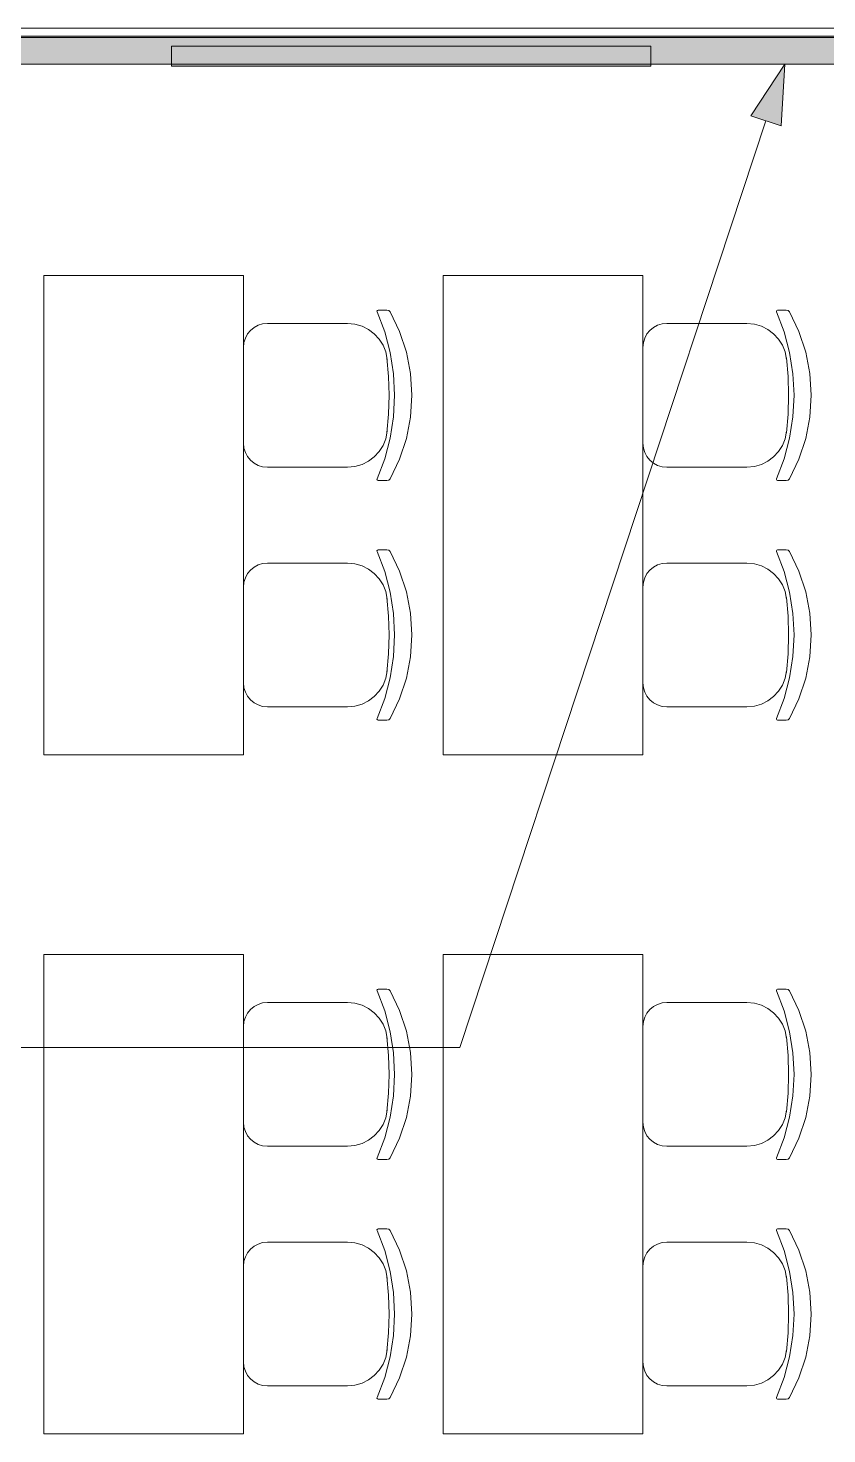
# Model space of a CAD drawing. Header units: millimetres. Extents: x 0 to 1189, y 0 to 841.
# Drawn here: x 413.22 to 433.22, y 335.91 to 371.1 of the extents above; entities that cross this region are included whole.
import ezdxf

# ---------------------------------------------------------------- set-up
doc = ezdxf.new("R2010")
doc.units = ezdxf.units.MM

msp = doc.modelspace()

# ---------------------------------------------------------------- hatches: boundary and pattern name
at = {"true_color": 0xf1d696}
h = msp.add_hatch(color=41, dxfattribs=at)
h.dxf.hatch_style = 2
h.paths.add_polyline_path([(379.78558, 370.204336), (379.77658, 370.904337), (449.193686, 370.904337), (449.193686, 370.204336)])
at = {"true_color": 0x999999}
h = msp.add_hatch(color=253, dxfattribs=at)
h.dxf.hatch_style = 2
h.paths.add_polyline_path([(416.814637, 370.154336), (416.814637, 370.654337), (428.814655, 370.654337), (428.814655, 370.154336)])
at = {"true_color": 0x0077b0}
h = msp.add_hatch(color=144, dxfattribs=at)
h.dxf.hatch_style = 2
h.paths.add_polyline_path([(432.16566, 370.198336), (432.07666, 368.655334), (431.317659, 368.906334)])

# ---------------------------------------------------------------- linework, layer by layer
at = {"color": 7, "lineweight": 0}
for points in [[(434.867664, 371.104338), (378.876579, 371.104338)], [(202.529309, 370.871337), (863.72632, 370.871337)], [(202.529309, 370.871337), (863.72632, 370.871337)], [(449.193686, 370.904337), (379.77658, 370.904337)], [(379.78558, 370.204336), (449.193686, 370.204336)]]:
    msp.add_lwpolyline(points, dxfattribs=at)
at = {"color": 253, "lineweight": 0, "true_color": 0x999999}
for points in [[(416.814637, 370.154336), (416.814637, 370.654337)], [(416.814637, 370.654337), (428.814655, 370.654337)], [(428.814655, 370.654337), (428.814655, 370.154336)], [(428.814655, 370.154336), (416.814637, 370.154336)], [(413.614632, 364.910328), (413.614632, 352.91031)], [(418.61464, 364.910328), (413.614632, 364.910328)], [(418.61464, 352.91031), (418.61464, 364.910328)], [(423.614647, 364.910328), (423.614647, 352.91031)], [(428.614655, 364.910328), (423.614647, 364.910328)], [(428.614655, 352.91031), (428.614655, 364.910328)], [(421.961645, 364.002327), (421.957645, 364.016327), (421.966645, 364.037327), (421.987645, 364.046327)], [(421.961645, 364.002327), (421.957645, 364.016327), (421.966645, 364.037327), (421.987645, 364.046327)], [(421.961645, 364.002327), (422.152004, 363.498842), (422.28902, 362.9797), (422.371848, 362.449121), (422.399645, 361.911324), (422.371848, 361.37337), (422.28902, 360.842447), (422.152004, 360.322962), (421.961645, 359.81932)], [(421.961645, 364.002327), (422.152004, 363.498842), (422.28902, 362.9797), (422.371848, 362.449121), (422.399645, 361.911324), (422.371848, 361.37337), (422.28902, 360.842447), (422.152004, 360.322962), (421.961645, 359.81932)], [(422.204645, 364.046327), (421.987645, 364.046327)], [(422.204645, 364.046327), (421.987645, 364.046327)], [(422.204645, 364.046327), (422.25352, 364.033702), (422.289645, 363.999327)], [(422.204645, 364.046327), (422.25352, 364.033702), (422.289645, 363.999327)], [(422.289645, 363.999327), (422.523364, 363.506154), (422.692396, 362.98945), (422.795052, 362.455684), (422.829646, 361.911324), (422.795052, 361.366542), (422.692396, 360.832822), (422.523364, 360.316352), (422.289645, 359.82332)], [(422.289645, 363.999327), (422.523364, 363.506154), (422.692396, 362.98945), (422.795052, 362.455684), (422.829646, 361.911324), (422.795052, 361.366542), (422.692396, 360.832822), (422.523364, 360.316352), (422.289645, 359.82332)], [(431.96166, 364.002327), (431.95766, 364.016327), (431.96666, 364.037327), (431.98766, 364.046327)], [(431.96166, 364.002327), (431.95766, 364.016327), (431.96666, 364.037327), (431.98766, 364.046327)], [(431.96166, 364.002327), (432.15202, 363.498842), (432.289035, 362.9797), (432.371864, 362.449121), (432.399661, 361.911324), (432.371864, 361.37337), (432.289035, 360.842447), (432.15202, 360.322962), (431.96166, 359.81932)], [(431.96166, 364.002327), (432.15202, 363.498842), (432.289035, 362.9797), (432.371864, 362.449121), (432.399661, 361.911324), (432.371864, 361.37337), (432.289035, 360.842447), (432.15202, 360.322962), (431.96166, 359.81932)], [(432.20466, 364.046327), (431.98766, 364.046327)], [(432.20466, 364.046327), (431.98766, 364.046327)], [(432.20466, 364.046327), (432.253535, 364.033702), (432.28966, 363.999327)], [(432.20466, 364.046327), (432.253535, 364.033702), (432.28966, 363.999327)], [(432.28966, 363.999327), (432.52338, 363.506154), (432.692411, 362.98945), (432.795067, 362.455684), (432.829661, 361.911324), (432.795067, 361.366542), (432.692411, 360.832822), (432.52338, 360.316352), (432.28966, 359.82332)], [(432.28966, 363.999327), (432.52338, 363.506154), (432.692411, 362.98945), (432.795067, 362.455684), (432.829661, 361.911324), (432.795067, 361.366542), (432.692411, 360.832822), (432.52338, 360.316352), (432.28966, 359.82332)], [(418.61464, 363.111325), (418.626845, 363.23214), (418.661843, 363.344716), (418.717208, 363.446629), (418.790515, 363.535451), (418.879337, 363.608758), (418.981249, 363.664123), (419.093826, 363.699121), (419.21464, 363.711326)], [(418.61464, 363.111325), (418.626845, 363.23214), (418.661843, 363.344716), (418.717208, 363.446629), (418.790515, 363.535451), (418.879337, 363.608758), (418.981249, 363.664123), (419.093826, 363.699121), (419.21464, 363.711326)], [(419.21464, 363.711326), (421.217644, 363.711326)], [(419.21464, 363.711326), (421.217644, 363.711326)], [(421.217644, 363.711326), (421.40588, 363.693613), (421.582785, 363.642561), (421.7449, 363.561297), (421.88877, 363.452951), (422.010936, 363.320652), (422.107942, 363.167529), (422.176331, 362.99671), (422.212645, 362.811325)], [(421.217644, 363.711326), (421.40588, 363.693613), (421.582785, 363.642561), (421.7449, 363.561297), (421.88877, 363.452951), (422.010936, 363.320652), (422.107942, 363.167529), (422.176331, 362.99671), (422.212645, 362.811325)], [(428.614655, 363.111325), (428.62686, 363.23214), (428.661858, 363.344716), (428.717223, 363.446629), (428.79053, 363.535451), (428.879352, 363.608758), (428.981265, 363.664123), (429.093841, 363.699121), (429.214656, 363.711326)], [(428.614655, 363.111325), (428.62686, 363.23214), (428.661858, 363.344716), (428.717223, 363.446629), (428.79053, 363.535451), (428.879352, 363.608758), (428.981265, 363.664123), (429.093841, 363.699121), (429.214656, 363.711326)], [(429.214656, 363.711326), (431.217659, 363.711326)], [(429.214656, 363.711326), (431.217659, 363.711326)], [(431.217659, 363.711326), (431.405895, 363.693613), (431.5828, 363.642561), (431.744915, 363.561297), (431.888785, 363.452951), (432.010951, 363.320652), (432.107957, 363.167529), (432.176346, 362.99671), (432.21266, 362.811325)], [(431.217659, 363.711326), (431.405895, 363.693613), (431.5828, 363.642561), (431.744915, 363.561297), (431.888785, 363.452951), (432.010951, 363.320652), (432.107957, 363.167529), (432.176346, 362.99671), (432.21266, 362.811325)], [(418.61464, 360.709322), (418.61464, 363.111325)], [(418.61464, 360.709322), (418.61464, 363.111325)], [(422.207645, 362.852325), (422.24952, 362.382199), (422.263645, 361.911324), (422.24952, 361.439573), (422.207645, 360.969322)], [(422.207645, 362.852325), (422.24952, 362.382199), (422.263645, 361.911324), (422.24952, 361.439573), (422.207645, 360.969322)], [(428.614655, 360.709322), (428.614655, 363.111325)], [(428.614655, 360.709322), (428.614655, 363.111325)], [(432.20766, 362.852325), (432.249535, 362.382199), (432.26366, 361.911324), (432.249535, 361.439573), (432.20766, 360.969322)], [(432.20766, 362.852325), (432.249535, 362.382199), (432.26366, 361.911324), (432.249535, 361.439573), (432.20766, 360.969322)], [(422.212645, 361.011322), (422.176331, 360.825937), (422.107942, 360.655119), (422.010936, 360.501995), (421.88877, 360.369696), (421.7449, 360.26135), (421.582785, 360.180087), (421.40588, 360.129034), (421.217644, 360.111321)], [(422.212645, 361.011322), (422.176331, 360.825937), (422.107942, 360.655119), (422.010936, 360.501995), (421.88877, 360.369696), (421.7449, 360.26135), (421.582785, 360.180087), (421.40588, 360.129034), (421.217644, 360.111321)], [(432.21266, 361.011322), (432.176346, 360.825937), (432.107957, 360.655119), (432.010951, 360.501995), (431.888785, 360.369696), (431.744915, 360.26135), (431.5828, 360.180087), (431.405895, 360.129034), (431.217659, 360.111321)], [(432.21266, 361.011322), (432.176346, 360.825937), (432.107957, 360.655119), (432.010951, 360.501995), (431.888785, 360.369696), (431.744915, 360.26135), (431.5828, 360.180087), (431.405895, 360.129034), (431.217659, 360.111321)], [(419.21464, 360.111321), (419.093826, 360.123485), (418.981249, 360.158383), (418.879337, 360.213626), (418.790515, 360.286821), (418.717208, 360.375579), (418.661843, 360.477509), (418.626845, 360.59022), (418.61464, 360.711322)], [(419.21464, 360.111321), (419.093826, 360.123485), (418.981249, 360.158383), (418.879337, 360.213626), (418.790515, 360.286821), (418.717208, 360.375579), (418.661843, 360.477509), (418.626845, 360.59022), (418.61464, 360.711322)], [(429.214656, 360.111321), (429.093841, 360.123485), (428.981265, 360.158383), (428.879352, 360.213626), (428.79053, 360.286821), (428.717223, 360.375579), (428.661858, 360.477509), (428.62686, 360.59022), (428.614655, 360.711322)], [(429.214656, 360.111321), (429.093841, 360.123485), (428.981265, 360.158383), (428.879352, 360.213626), (428.79053, 360.286821), (428.717223, 360.375579), (428.661858, 360.477509), (428.62686, 360.59022), (428.614655, 360.711322)], [(419.21464, 360.111321), (421.217644, 360.111321)], [(419.21464, 360.111321), (421.217644, 360.111321)], [(429.214656, 360.111321), (431.217659, 360.111321)], [(429.214656, 360.111321), (431.217659, 360.111321)], [(421.987645, 359.77632), (421.966645, 359.784945), (421.957645, 359.80632), (421.961645, 359.81932)], [(421.987645, 359.77632), (421.966645, 359.784945), (421.957645, 359.80632), (421.961645, 359.81932)], [(422.204645, 359.77632), (421.987645, 359.77632)], [(422.204645, 359.77632), (421.987645, 359.77632)], [(422.289645, 359.82332), (422.25352, 359.78857), (422.204645, 359.77632)], [(422.289645, 359.82332), (422.25352, 359.78857), (422.204645, 359.77632)], [(431.98766, 359.77632), (431.96666, 359.784945), (431.95766, 359.80632), (431.96166, 359.81932)], [(431.98766, 359.77632), (431.96666, 359.784945), (431.95766, 359.80632), (431.96166, 359.81932)], [(432.20466, 359.77632), (431.98766, 359.77632)], [(432.20466, 359.77632), (431.98766, 359.77632)], [(432.28966, 359.82332), (432.253535, 359.78857), (432.20466, 359.77632)], [(432.28966, 359.82332), (432.253535, 359.78857), (432.20466, 359.77632)], [(421.961645, 358.002318), (421.957645, 358.016318), (421.966645, 358.037318), (421.987645, 358.046318)], [(421.961645, 358.002318), (421.957645, 358.016318), (421.966645, 358.037318), (421.987645, 358.046318)], [(421.961645, 358.002318), (422.152004, 357.498832), (422.28902, 356.979691), (422.371848, 356.449112), (422.399645, 355.911314), (422.371848, 355.373361), (422.28902, 354.842438), (422.152004, 354.322953), (421.961645, 353.819311)], [(421.961645, 358.002318), (422.152004, 357.498832), (422.28902, 356.979691), (422.371848, 356.449112), (422.399645, 355.911314), (422.371848, 355.373361), (422.28902, 354.842438), (422.152004, 354.322953), (421.961645, 353.819311)], [(422.204645, 358.046318), (421.987645, 358.046318)], [(422.204645, 358.046318), (421.987645, 358.046318)], [(422.204645, 358.046318), (422.25352, 358.033693), (422.289645, 357.999318)], [(422.204645, 358.046318), (422.25352, 358.033693), (422.289645, 357.999318)], [(422.289645, 357.999318), (422.523364, 357.506145), (422.692396, 356.989441), (422.795052, 356.455675), (422.829646, 355.911314), (422.795052, 355.366532), (422.692396, 354.832813), (422.523364, 354.316343), (422.289645, 353.823311)], [(422.289645, 357.999318), (422.523364, 357.506145), (422.692396, 356.989441), (422.795052, 356.455675), (422.829646, 355.911314), (422.795052, 355.366532), (422.692396, 354.832813), (422.523364, 354.316343), (422.289645, 353.823311)], [(431.96166, 358.002318), (431.95766, 358.016318), (431.96666, 358.037318), (431.98766, 358.046318)], [(431.96166, 358.002318), (431.95766, 358.016318), (431.96666, 358.037318), (431.98766, 358.046318)], [(431.96166, 358.002318), (432.15202, 357.498832), (432.289035, 356.979691), (432.371864, 356.449112), (432.399661, 355.911314), (432.371864, 355.373361), (432.289035, 354.842438), (432.15202, 354.322953), (431.96166, 353.819311)], [(431.96166, 358.002318), (432.15202, 357.498832), (432.289035, 356.979691), (432.371864, 356.449112), (432.399661, 355.911314), (432.371864, 355.373361), (432.289035, 354.842438), (432.15202, 354.322953), (431.96166, 353.819311)], [(432.20466, 358.046318), (431.98766, 358.046318)], [(432.20466, 358.046318), (431.98766, 358.046318)], [(432.20466, 358.046318), (432.253535, 358.033693), (432.28966, 357.999318)], [(432.20466, 358.046318), (432.253535, 358.033693), (432.28966, 357.999318)], [(432.28966, 357.999318), (432.52338, 357.506145), (432.692411, 356.989441), (432.795067, 356.455675), (432.829661, 355.911314), (432.795067, 355.366532), (432.692411, 354.832813), (432.52338, 354.316343), (432.28966, 353.823311)], [(432.28966, 357.999318), (432.52338, 357.506145), (432.692411, 356.989441), (432.795067, 356.455675), (432.829661, 355.911314), (432.795067, 355.366532), (432.692411, 354.832813), (432.52338, 354.316343), (432.28966, 353.823311)], [(418.61464, 357.111316), (418.626845, 357.232131), (418.661843, 357.344707), (418.717208, 357.44662), (418.790515, 357.535442), (418.879337, 357.608749), (418.981249, 357.664114), (419.093826, 357.699112), (419.21464, 357.711317)], [(418.61464, 357.111316), (418.626845, 357.232131), (418.661843, 357.344707), (418.717208, 357.44662), (418.790515, 357.535442), (418.879337, 357.608749), (418.981249, 357.664114), (419.093826, 357.699112), (419.21464, 357.711317)], [(419.21464, 357.711317), (421.217644, 357.711317)], [(419.21464, 357.711317), (421.217644, 357.711317)], [(421.217644, 357.711317), (421.40588, 357.693604), (421.582785, 357.642551), (421.7449, 357.561288), (421.88877, 357.452942), (422.010936, 357.320643), (422.107942, 357.167519), (422.176331, 356.996701), (422.212645, 356.811316)], [(421.217644, 357.711317), (421.40588, 357.693604), (421.582785, 357.642551), (421.7449, 357.561288), (421.88877, 357.452942), (422.010936, 357.320643), (422.107942, 357.167519), (422.176331, 356.996701), (422.212645, 356.811316)], [(428.614655, 357.111316), (428.62686, 357.232131), (428.661858, 357.344707), (428.717223, 357.44662), (428.79053, 357.535442), (428.879352, 357.608749), (428.981265, 357.664114), (429.093841, 357.699112), (429.214656, 357.711317)], [(428.614655, 357.111316), (428.62686, 357.232131), (428.661858, 357.344707), (428.717223, 357.44662), (428.79053, 357.535442), (428.879352, 357.608749), (428.981265, 357.664114), (429.093841, 357.699112), (429.214656, 357.711317)], [(429.214656, 357.711317), (431.217659, 357.711317)], [(429.214656, 357.711317), (431.217659, 357.711317)], [(431.217659, 357.711317), (431.405895, 357.693604), (431.5828, 357.642551), (431.744915, 357.561288), (431.888785, 357.452942), (432.010951, 357.320643), (432.107957, 357.167519), (432.176346, 356.996701), (432.21266, 356.811316)], [(431.217659, 357.711317), (431.405895, 357.693604), (431.5828, 357.642551), (431.744915, 357.561288), (431.888785, 357.452942), (432.010951, 357.320643), (432.107957, 357.167519), (432.176346, 356.996701), (432.21266, 356.811316)], [(418.61464, 354.709313), (418.61464, 357.111316)], [(418.61464, 354.709313), (418.61464, 357.111316)], [(428.614655, 354.709313), (428.614655, 357.111316)], [(428.614655, 354.709313), (428.614655, 357.111316)], [(422.207645, 356.852316), (422.24952, 356.38219), (422.263645, 355.911314), (422.24952, 355.439564), (422.207645, 354.969313)], [(422.207645, 356.852316), (422.24952, 356.38219), (422.263645, 355.911314), (422.24952, 355.439564), (422.207645, 354.969313)], [(432.20766, 356.852316), (432.249535, 356.38219), (432.26366, 355.911314), (432.249535, 355.439564), (432.20766, 354.969313)], [(432.20766, 356.852316), (432.249535, 356.38219), (432.26366, 355.911314), (432.249535, 355.439564), (432.20766, 354.969313)], [(422.212645, 355.011313), (422.176331, 354.825928), (422.107942, 354.655109), (422.010936, 354.501986), (421.88877, 354.369687), (421.7449, 354.261341), (421.582785, 354.180077), (421.40588, 354.129025), (421.217644, 354.111312)], [(422.212645, 355.011313), (422.176331, 354.825928), (422.107942, 354.655109), (422.010936, 354.501986), (421.88877, 354.369687), (421.7449, 354.261341), (421.582785, 354.180077), (421.40588, 354.129025), (421.217644, 354.111312)], [(432.21266, 355.011313), (432.176346, 354.825928), (432.107957, 354.655109), (432.010951, 354.501986), (431.888785, 354.369687), (431.744915, 354.261341), (431.5828, 354.180077), (431.405895, 354.129025), (431.217659, 354.111312)], [(432.21266, 355.011313), (432.176346, 354.825928), (432.107957, 354.655109), (432.010951, 354.501986), (431.888785, 354.369687), (431.744915, 354.261341), (431.5828, 354.180077), (431.405895, 354.129025), (431.217659, 354.111312)], [(419.21464, 354.111312), (419.093826, 354.123476), (418.981249, 354.158374), (418.879337, 354.213617), (418.790515, 354.286812), (418.717208, 354.37557), (418.661843, 354.4775), (418.626845, 354.590211), (418.61464, 354.711313)], [(419.21464, 354.111312), (419.093826, 354.123476), (418.981249, 354.158374), (418.879337, 354.213617), (418.790515, 354.286812), (418.717208, 354.37557), (418.661843, 354.4775), (418.626845, 354.590211), (418.61464, 354.711313)], [(429.214656, 354.111312), (429.093841, 354.123476), (428.981265, 354.158374), (428.879352, 354.213617), (428.79053, 354.286812), (428.717223, 354.37557), (428.661858, 354.4775), (428.62686, 354.590211), (428.614655, 354.711313)], [(429.214656, 354.111312), (429.093841, 354.123476), (428.981265, 354.158374), (428.879352, 354.213617), (428.79053, 354.286812), (428.717223, 354.37557), (428.661858, 354.4775), (428.62686, 354.590211), (428.614655, 354.711313)], [(419.21464, 354.111312), (421.217644, 354.111312)], [(419.21464, 354.111312), (421.217644, 354.111312)], [(429.214656, 354.111312), (431.217659, 354.111312)], [(429.214656, 354.111312), (431.217659, 354.111312)], [(421.987645, 353.776311), (421.966645, 353.784936), (421.957645, 353.806311), (421.961645, 353.819311)], [(421.987645, 353.776311), (421.966645, 353.784936), (421.957645, 353.806311), (421.961645, 353.819311)], [(422.204645, 353.776311), (421.987645, 353.776311)], [(422.204645, 353.776311), (421.987645, 353.776311)], [(422.289645, 353.823311), (422.25352, 353.788561), (422.204645, 353.776311)], [(422.289645, 353.823311), (422.25352, 353.788561), (422.204645, 353.776311)], [(431.98766, 353.776311), (431.96666, 353.784936), (431.95766, 353.806311), (431.96166, 353.819311)], [(431.98766, 353.776311), (431.96666, 353.784936), (431.95766, 353.806311), (431.96166, 353.819311)], [(432.20466, 353.776311), (431.98766, 353.776311)], [(432.20466, 353.776311), (431.98766, 353.776311)], [(432.28966, 353.823311), (432.253535, 353.788561), (432.20466, 353.776311)], [(432.28966, 353.823311), (432.253535, 353.788561), (432.20466, 353.776311)], [(413.614632, 352.91031), (418.61464, 352.91031)], [(423.614647, 352.91031), (428.614655, 352.91031)], [(413.614632, 347.910302), (413.614632, 335.910284)], [(418.61464, 347.910302), (413.614632, 347.910302)], [(418.61464, 335.910284), (418.61464, 347.910302)], [(423.614647, 347.910302), (423.614647, 335.910284)], [(428.614655, 347.910302), (423.614647, 347.910302)], [(428.614655, 335.910284), (428.614655, 347.910302)], [(421.961645, 347.002301), (421.957645, 347.016301), (421.966645, 347.037301), (421.987645, 347.046301)], [(421.961645, 347.002301), (421.957645, 347.016301), (421.966645, 347.037301), (421.987645, 347.046301)], [(422.204645, 347.046301), (421.987645, 347.046301)], [(422.204645, 347.046301), (421.987645, 347.046301)], [(422.204645, 347.046301), (422.25352, 347.033676), (422.289645, 346.999301)], [(422.204645, 347.046301), (422.25352, 347.033676), (422.289645, 346.999301)], [(431.96166, 347.002301), (431.95766, 347.016301), (431.96666, 347.037301), (431.98766, 347.046301)], [(431.96166, 347.002301), (431.95766, 347.016301), (431.96666, 347.037301), (431.98766, 347.046301)], [(432.20466, 347.046301), (431.98766, 347.046301)], [(432.20466, 347.046301), (431.98766, 347.046301)], [(432.20466, 347.046301), (432.253535, 347.033676), (432.28966, 346.999301)], [(432.20466, 347.046301), (432.253535, 347.033676), (432.28966, 346.999301)], [(418.61464, 346.111299), (418.626845, 346.232114), (418.661843, 346.34469), (418.717208, 346.446603), (418.790515, 346.535425), (418.879337, 346.608732), (418.981249, 346.664097), (419.093826, 346.699095), (419.21464, 346.7113)], [(418.61464, 346.111299), (418.626845, 346.232114), (418.661843, 346.34469), (418.717208, 346.446603), (418.790515, 346.535425), (418.879337, 346.608732), (418.981249, 346.664097), (419.093826, 346.699095), (419.21464, 346.7113)], [(419.21464, 346.7113), (421.217644, 346.7113)], [(419.21464, 346.7113), (421.217644, 346.7113)], [(421.217644, 346.7113), (421.40588, 346.693587), (421.582785, 346.642535), (421.7449, 346.561271), (421.88877, 346.452925), (422.010936, 346.320626), (422.107942, 346.167503), (422.176331, 345.996684), (422.212645, 345.811299)], [(421.217644, 346.7113), (421.40588, 346.693587), (421.582785, 346.642535), (421.7449, 346.561271), (421.88877, 346.452925), (422.010936, 346.320626), (422.107942, 346.167503), (422.176331, 345.996684), (422.212645, 345.811299)], [(421.961645, 347.002301), (422.152004, 346.498816), (422.28902, 345.979674), (422.371848, 345.449095), (422.399645, 344.911298), (422.371848, 344.373344), (422.28902, 343.842421), (422.152004, 343.322936), (421.961645, 342.819294)], [(421.961645, 347.002301), (422.152004, 346.498816), (422.28902, 345.979674), (422.371848, 345.449095), (422.399645, 344.911298), (422.371848, 344.373344), (422.28902, 343.842421), (422.152004, 343.322936), (421.961645, 342.819294)], [(422.289645, 346.999301), (422.523364, 346.506128), (422.692396, 345.989424), (422.795052, 345.455658), (422.829646, 344.911298), (422.795052, 344.366516), (422.692396, 343.832796), (422.523364, 343.316326), (422.289645, 342.823294)], [(422.289645, 346.999301), (422.523364, 346.506128), (422.692396, 345.989424), (422.795052, 345.455658), (422.829646, 344.911298), (422.795052, 344.366516), (422.692396, 343.832796), (422.523364, 343.316326), (422.289645, 342.823294)], [(428.614655, 346.111299), (428.62686, 346.232114), (428.661858, 346.34469), (428.717223, 346.446603), (428.79053, 346.535425), (428.879352, 346.608732), (428.981265, 346.664097), (429.093841, 346.699095), (429.214656, 346.7113)], [(428.614655, 346.111299), (428.62686, 346.232114), (428.661858, 346.34469), (428.717223, 346.446603), (428.79053, 346.535425), (428.879352, 346.608732), (428.981265, 346.664097), (429.093841, 346.699095), (429.214656, 346.7113)], [(429.214656, 346.7113), (431.217659, 346.7113)], [(429.214656, 346.7113), (431.217659, 346.7113)], [(431.217659, 346.7113), (431.405895, 346.693587), (431.5828, 346.642535), (431.744915, 346.561271), (431.888785, 346.452925), (432.010951, 346.320626), (432.107957, 346.167503), (432.176346, 345.996684), (432.21266, 345.811299)], [(431.217659, 346.7113), (431.405895, 346.693587), (431.5828, 346.642535), (431.744915, 346.561271), (431.888785, 346.452925), (432.010951, 346.320626), (432.107957, 346.167503), (432.176346, 345.996684), (432.21266, 345.811299)], [(431.96166, 347.002301), (432.15202, 346.498816), (432.289035, 345.979674), (432.371864, 345.449095), (432.399661, 344.911298), (432.371864, 344.373344), (432.289035, 343.842421), (432.15202, 343.322936), (431.96166, 342.819294)], [(431.96166, 347.002301), (432.15202, 346.498816), (432.289035, 345.979674), (432.371864, 345.449095), (432.399661, 344.911298), (432.371864, 344.373344), (432.289035, 343.842421), (432.15202, 343.322936), (431.96166, 342.819294)], [(432.28966, 346.999301), (432.52338, 346.506128), (432.692411, 345.989424), (432.795067, 345.455658), (432.829661, 344.911298), (432.795067, 344.366516), (432.692411, 343.832796), (432.52338, 343.316326), (432.28966, 342.823294)], [(432.28966, 346.999301), (432.52338, 346.506128), (432.692411, 345.989424), (432.795067, 345.455658), (432.829661, 344.911298), (432.795067, 344.366516), (432.692411, 343.832796), (432.52338, 343.316326), (432.28966, 342.823294)], [(418.61464, 343.709296), (418.61464, 346.111299)], [(418.61464, 343.709296), (418.61464, 346.111299)], [(428.614655, 343.709296), (428.614655, 346.111299)], [(428.614655, 343.709296), (428.614655, 346.111299)], [(422.207645, 345.852299), (422.24952, 345.382173), (422.263645, 344.911298), (422.24952, 344.439547), (422.207645, 343.969296)], [(422.207645, 345.852299), (422.24952, 345.382173), (422.263645, 344.911298), (422.24952, 344.439547), (422.207645, 343.969296)], [(432.20766, 345.852299), (432.249535, 345.382173), (432.26366, 344.911298), (432.249535, 344.439547), (432.20766, 343.969296)], [(432.20766, 345.852299), (432.249535, 345.382173), (432.26366, 344.911298), (432.249535, 344.439547), (432.20766, 343.969296)], [(422.212645, 344.011296), (422.176331, 343.825911), (422.107942, 343.655093), (422.010936, 343.501969), (421.88877, 343.36967), (421.7449, 343.261324), (421.582785, 343.180061), (421.40588, 343.129008), (421.217644, 343.111295)], [(422.212645, 344.011296), (422.176331, 343.825911), (422.107942, 343.655093), (422.010936, 343.501969), (421.88877, 343.36967), (421.7449, 343.261324), (421.582785, 343.180061), (421.40588, 343.129008), (421.217644, 343.111295)], [(432.21266, 344.011296), (432.176346, 343.825911), (432.107957, 343.655093), (432.010951, 343.501969), (431.888785, 343.36967), (431.744915, 343.261324), (431.5828, 343.180061), (431.405895, 343.129008), (431.217659, 343.111295)], [(432.21266, 344.011296), (432.176346, 343.825911), (432.107957, 343.655093), (432.010951, 343.501969), (431.888785, 343.36967), (431.744915, 343.261324), (431.5828, 343.180061), (431.405895, 343.129008), (431.217659, 343.111295)], [(419.21464, 343.111295), (419.093826, 343.123459), (418.981249, 343.158357), (418.879337, 343.2136), (418.790515, 343.286795), (418.717208, 343.375553), (418.661843, 343.477483), (418.626845, 343.590194), (418.61464, 343.711296)], [(419.21464, 343.111295), (419.093826, 343.123459), (418.981249, 343.158357), (418.879337, 343.2136), (418.790515, 343.286795), (418.717208, 343.375553), (418.661843, 343.477483), (418.626845, 343.590194), (418.61464, 343.711296)], [(429.214656, 343.111295), (429.093841, 343.123459), (428.981265, 343.158357), (428.879352, 343.2136), (428.79053, 343.286795), (428.717223, 343.375553), (428.661858, 343.477483), (428.62686, 343.590194), (428.614655, 343.711296)], [(429.214656, 343.111295), (429.093841, 343.123459), (428.981265, 343.158357), (428.879352, 343.2136), (428.79053, 343.286795), (428.717223, 343.375553), (428.661858, 343.477483), (428.62686, 343.590194), (428.614655, 343.711296)], [(419.21464, 343.111295), (421.217644, 343.111295)], [(419.21464, 343.111295), (421.217644, 343.111295)], [(421.987645, 342.776294), (421.966645, 342.784919), (421.957645, 342.806294), (421.961645, 342.819294)], [(421.987645, 342.776294), (421.966645, 342.784919), (421.957645, 342.806294), (421.961645, 342.819294)], [(422.289645, 342.823294), (422.25352, 342.788544), (422.204645, 342.776294)], [(422.289645, 342.823294), (422.25352, 342.788544), (422.204645, 342.776294)], [(429.214656, 343.111295), (431.217659, 343.111295)], [(429.214656, 343.111295), (431.217659, 343.111295)], [(431.98766, 342.776294), (431.96666, 342.784919), (431.95766, 342.806294), (431.96166, 342.819294)], [(431.98766, 342.776294), (431.96666, 342.784919), (431.95766, 342.806294), (431.96166, 342.819294)], [(432.28966, 342.823294), (432.253535, 342.788544), (432.20466, 342.776294)], [(432.28966, 342.823294), (432.253535, 342.788544), (432.20466, 342.776294)], [(422.204645, 342.776294), (421.987645, 342.776294)], [(422.204645, 342.776294), (421.987645, 342.776294)], [(432.20466, 342.776294), (431.98766, 342.776294)], [(432.20466, 342.776294), (431.98766, 342.776294)], [(421.961645, 341.002292), (421.957645, 341.016292), (421.966645, 341.037292), (421.987645, 341.046292)], [(421.961645, 341.002292), (421.957645, 341.016292), (421.966645, 341.037292), (421.987645, 341.046292)], [(422.204645, 341.046292), (421.987645, 341.046292)], [(422.204645, 341.046292), (421.987645, 341.046292)], [(422.204645, 341.046292), (422.25352, 341.033667), (422.289645, 340.999292)], [(422.204645, 341.046292), (422.25352, 341.033667), (422.289645, 340.999292)], [(431.96166, 341.002292), (431.95766, 341.016292), (431.96666, 341.037292), (431.98766, 341.046292)], [(431.96166, 341.002292), (431.95766, 341.016292), (431.96666, 341.037292), (431.98766, 341.046292)], [(432.20466, 341.046292), (431.98766, 341.046292)], [(432.20466, 341.046292), (431.98766, 341.046292)], [(432.20466, 341.046292), (432.253535, 341.033667), (432.28966, 340.999292)], [(432.20466, 341.046292), (432.253535, 341.033667), (432.28966, 340.999292)], [(418.61464, 340.11129), (418.626845, 340.232105), (418.661843, 340.344681), (418.717208, 340.446594), (418.790515, 340.535416), (418.879337, 340.608723), (418.981249, 340.664088), (419.093826, 340.699086), (419.21464, 340.711291)], [(418.61464, 340.11129), (418.626845, 340.232105), (418.661843, 340.344681), (418.717208, 340.446594), (418.790515, 340.535416), (418.879337, 340.608723), (418.981249, 340.664088), (419.093826, 340.699086), (419.21464, 340.711291)], [(419.21464, 340.711291), (421.217644, 340.711291)], [(419.21464, 340.711291), (421.217644, 340.711291)], [(421.217644, 340.711291), (421.40588, 340.693578), (421.582785, 340.642525), (421.7449, 340.561262), (421.88877, 340.452916), (422.010936, 340.320617), (422.107942, 340.167494), (422.176331, 339.996675), (422.212645, 339.81129)], [(421.217644, 340.711291), (421.40588, 340.693578), (421.582785, 340.642525), (421.7449, 340.561262), (421.88877, 340.452916), (422.010936, 340.320617), (422.107942, 340.167494), (422.176331, 339.996675), (422.212645, 339.81129)], [(421.961645, 341.002292), (422.152004, 340.498807), (422.28902, 339.979665), (422.371848, 339.449086), (422.399645, 338.911288), (422.371848, 338.373335), (422.28902, 337.842412), (422.152004, 337.322927), (421.961645, 336.819285)], [(421.961645, 341.002292), (422.152004, 340.498807), (422.28902, 339.979665), (422.371848, 339.449086), (422.399645, 338.911288), (422.371848, 338.373335), (422.28902, 337.842412), (422.152004, 337.322927), (421.961645, 336.819285)], [(422.289645, 340.999292), (422.523364, 340.506119), (422.692396, 339.989415), (422.795052, 339.455649), (422.829646, 338.911288), (422.795052, 338.366506), (422.692396, 337.832787), (422.523364, 337.316317), (422.289645, 336.823285)], [(422.289645, 340.999292), (422.523364, 340.506119), (422.692396, 339.989415), (422.795052, 339.455649), (422.829646, 338.911288), (422.795052, 338.366506), (422.692396, 337.832787), (422.523364, 337.316317), (422.289645, 336.823285)], [(428.614655, 340.11129), (428.62686, 340.232105), (428.661858, 340.344681), (428.717223, 340.446594), (428.79053, 340.535416), (428.879352, 340.608723), (428.981265, 340.664088), (429.093841, 340.699086), (429.214656, 340.711291)], [(428.614655, 340.11129), (428.62686, 340.232105), (428.661858, 340.344681), (428.717223, 340.446594), (428.79053, 340.535416), (428.879352, 340.608723), (428.981265, 340.664088), (429.093841, 340.699086), (429.214656, 340.711291)], [(429.214656, 340.711291), (431.217659, 340.711291)], [(429.214656, 340.711291), (431.217659, 340.711291)], [(431.217659, 340.711291), (431.405895, 340.693578), (431.5828, 340.642525), (431.744915, 340.561262), (431.888785, 340.452916), (432.010951, 340.320617), (432.107957, 340.167494), (432.176346, 339.996675), (432.21266, 339.81129)], [(431.217659, 340.711291), (431.405895, 340.693578), (431.5828, 340.642525), (431.744915, 340.561262), (431.888785, 340.452916), (432.010951, 340.320617), (432.107957, 340.167494), (432.176346, 339.996675), (432.21266, 339.81129)], [(431.96166, 341.002292), (432.15202, 340.498807), (432.289035, 339.979665), (432.371864, 339.449086), (432.399661, 338.911288), (432.371864, 338.373335), (432.289035, 337.842412), (432.15202, 337.322927), (431.96166, 336.819285)], [(431.96166, 341.002292), (432.15202, 340.498807), (432.289035, 339.979665), (432.371864, 339.449086), (432.399661, 338.911288), (432.371864, 338.373335), (432.289035, 337.842412), (432.15202, 337.322927), (431.96166, 336.819285)], [(432.28966, 340.999292), (432.52338, 340.506119), (432.692411, 339.989415), (432.795067, 339.455649), (432.829661, 338.911288), (432.795067, 338.366506), (432.692411, 337.832787), (432.52338, 337.316317), (432.28966, 336.823285)], [(432.28966, 340.999292), (432.52338, 340.506119), (432.692411, 339.989415), (432.795067, 339.455649), (432.829661, 338.911288), (432.795067, 338.366506), (432.692411, 337.832787), (432.52338, 337.316317), (432.28966, 336.823285)], [(418.61464, 337.709287), (418.61464, 340.11129)], [(418.61464, 337.709287), (418.61464, 340.11129)], [(428.614655, 337.709287), (428.614655, 340.11129)], [(428.614655, 337.709287), (428.614655, 340.11129)], [(422.207645, 339.85229), (422.24952, 339.382164), (422.263645, 338.911288), (422.24952, 338.439538), (422.207645, 337.969287)], [(422.207645, 339.85229), (422.24952, 339.382164), (422.263645, 338.911288), (422.24952, 338.439538), (422.207645, 337.969287)], [(432.20766, 339.85229), (432.249535, 339.382164), (432.26366, 338.911288), (432.249535, 338.439538), (432.20766, 337.969287)], [(432.20766, 339.85229), (432.249535, 339.382164), (432.26366, 338.911288), (432.249535, 338.439538), (432.20766, 337.969287)], [(422.212645, 338.011287), (422.176331, 337.825902), (422.107942, 337.655083), (422.010936, 337.50196), (421.88877, 337.369661), (421.7449, 337.261315), (421.582785, 337.180051), (421.40588, 337.128999), (421.217644, 337.111286)], [(422.212645, 338.011287), (422.176331, 337.825902), (422.107942, 337.655083), (422.010936, 337.50196), (421.88877, 337.369661), (421.7449, 337.261315), (421.582785, 337.180051), (421.40588, 337.128999), (421.217644, 337.111286)], [(432.21266, 338.011287), (432.176346, 337.825902), (432.107957, 337.655083), (432.010951, 337.50196), (431.888785, 337.369661), (431.744915, 337.261315), (431.5828, 337.180051), (431.405895, 337.128999), (431.217659, 337.111286)], [(432.21266, 338.011287), (432.176346, 337.825902), (432.107957, 337.655083), (432.010951, 337.50196), (431.888785, 337.369661), (431.744915, 337.261315), (431.5828, 337.180051), (431.405895, 337.128999), (431.217659, 337.111286)], [(419.21464, 337.111286), (419.093826, 337.12345), (418.981249, 337.158348), (418.879337, 337.213591), (418.790515, 337.286786), (418.717208, 337.375544), (418.661843, 337.477474), (418.626845, 337.590185), (418.61464, 337.711287)], [(419.21464, 337.111286), (419.093826, 337.12345), (418.981249, 337.158348), (418.879337, 337.213591), (418.790515, 337.286786), (418.717208, 337.375544), (418.661843, 337.477474), (418.626845, 337.590185), (418.61464, 337.711287)], [(429.214656, 337.111286), (429.093841, 337.12345), (428.981265, 337.158348), (428.879352, 337.213591), (428.79053, 337.286786), (428.717223, 337.375544), (428.661858, 337.477474), (428.62686, 337.590185), (428.614655, 337.711287)], [(429.214656, 337.111286), (429.093841, 337.12345), (428.981265, 337.158348), (428.879352, 337.213591), (428.79053, 337.286786), (428.717223, 337.375544), (428.661858, 337.477474), (428.62686, 337.590185), (428.614655, 337.711287)], [(419.21464, 337.111286), (421.217644, 337.111286)], [(419.21464, 337.111286), (421.217644, 337.111286)], [(421.987645, 336.776285), (421.966645, 336.78491), (421.957645, 336.806285), (421.961645, 336.819285)], [(421.987645, 336.776285), (421.966645, 336.78491), (421.957645, 336.806285), (421.961645, 336.819285)], [(422.289645, 336.823285), (422.25352, 336.788535), (422.204645, 336.776285)], [(422.289645, 336.823285), (422.25352, 336.788535), (422.204645, 336.776285)], [(429.214656, 337.111286), (431.217659, 337.111286)], [(429.214656, 337.111286), (431.217659, 337.111286)], [(431.98766, 336.776285), (431.96666, 336.78491), (431.95766, 336.806285), (431.96166, 336.819285)], [(431.98766, 336.776285), (431.96666, 336.78491), (431.95766, 336.806285), (431.96166, 336.819285)], [(432.28966, 336.823285), (432.253535, 336.788535), (432.20466, 336.776285)], [(432.28966, 336.823285), (432.253535, 336.788535), (432.20466, 336.776285)], [(422.204645, 336.776285), (421.987645, 336.776285)], [(422.204645, 336.776285), (421.987645, 336.776285)], [(432.20466, 336.776285), (431.98766, 336.776285)], [(432.20466, 336.776285), (431.98766, 336.776285)], [(413.614632, 335.910284), (418.61464, 335.910284)], [(423.614647, 335.910284), (428.614655, 335.910284)]]:
    msp.add_lwpolyline(points, dxfattribs=at)
at = {"color": 144, "lineweight": 0, "true_color": 0x0077b0}
for points in [[(432.16566, 370.198336), (431.317659, 368.906334)], [(432.16566, 370.198336), (432.07666, 368.655334)], [(432.07666, 368.655334), (431.317659, 368.906334)], [(431.69666, 368.780334), (424.035648, 345.586299)], [(424.035648, 345.586299), (398.815609, 345.586299)]]:
    msp.add_lwpolyline(points, dxfattribs=at)

doc.saveas('drawing.dxf')
